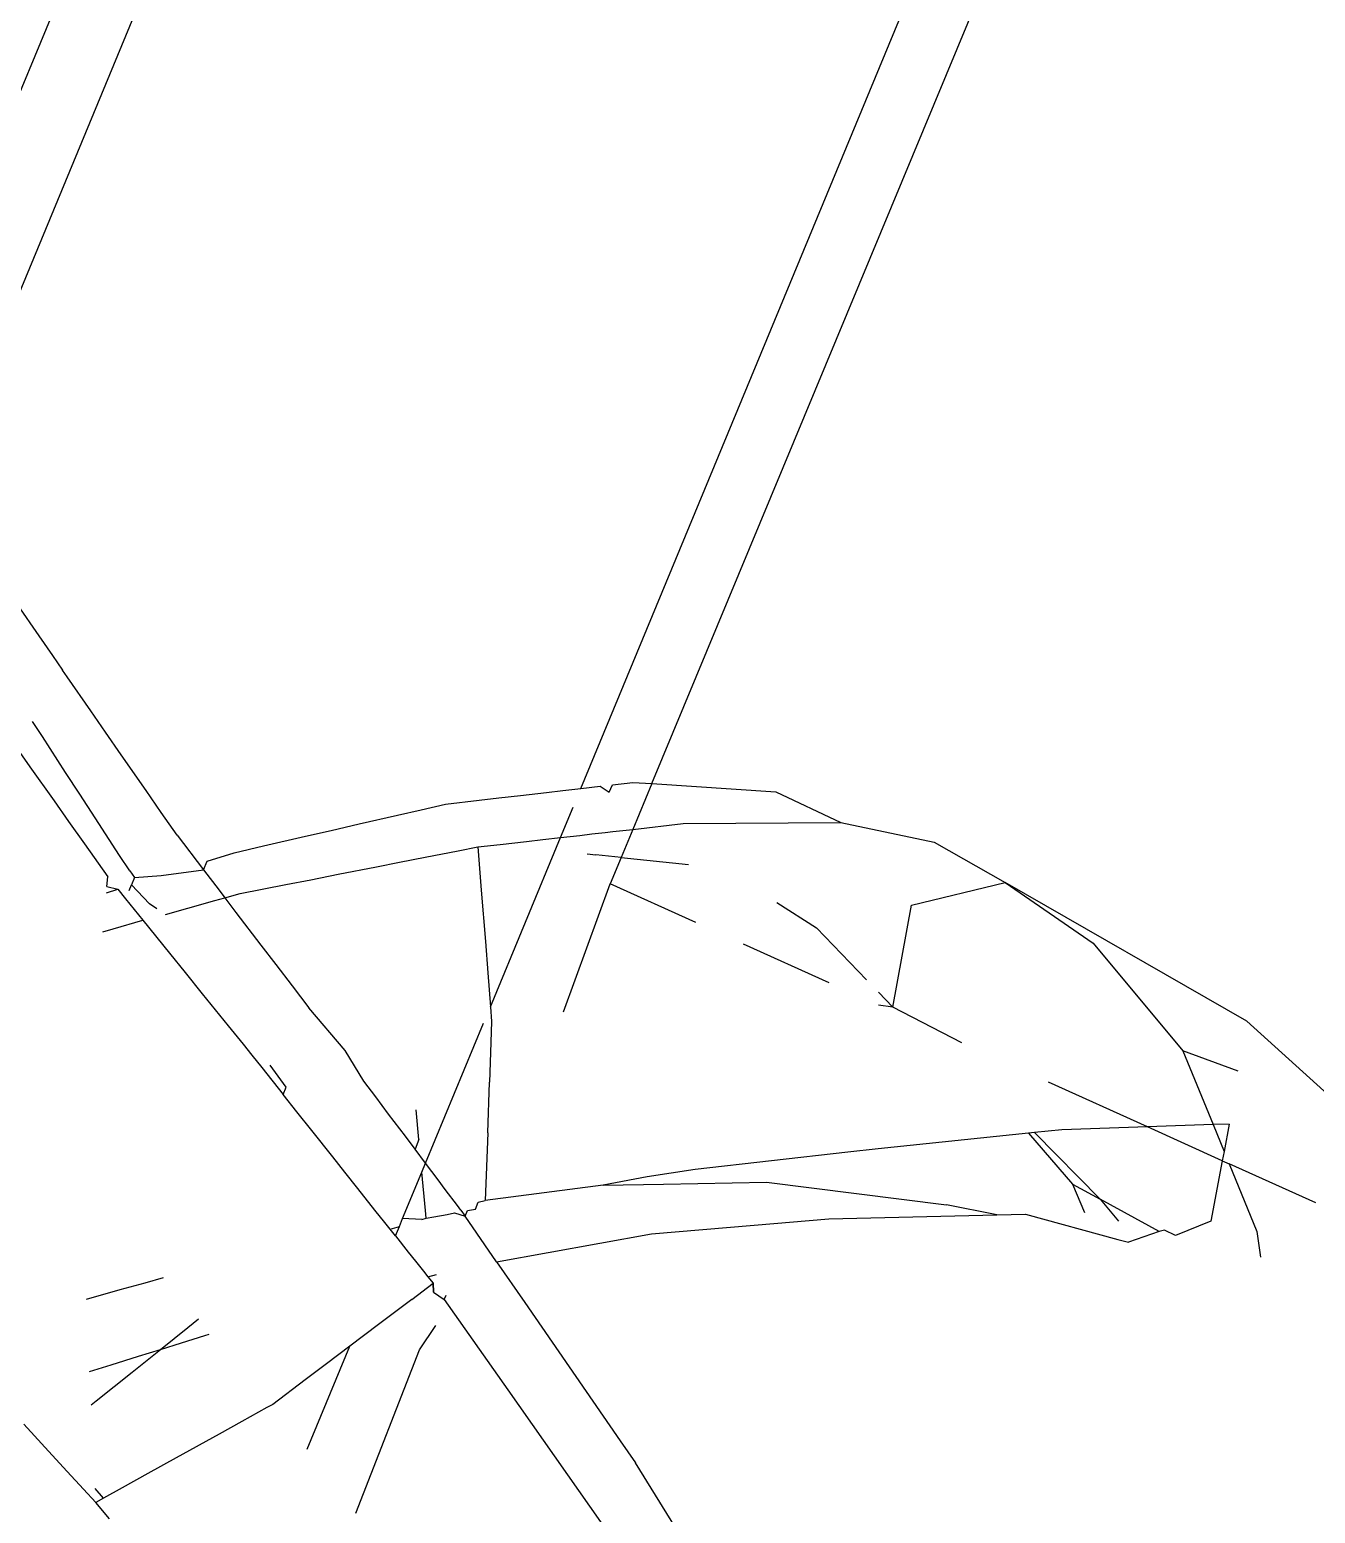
# Model space of a CAD drawing. Header units: inches. Extents: x 3324238 to 135265466, y -1036581 to 20094598.
# Drawn here: x 3354736.3564 to 3354736.6641, y -519081.9426 to -519081.5874 of the extents above; entities that cross this region are included whole.
import ezdxf

# ---------------------------------------------------------------- set-up
doc = ezdxf.new("R2010")
doc.units = ezdxf.units.IN
doc.header["$MEASUREMENT"] = 0
doc.layers.add('FURNITURE', color=32, linetype='Continuous', lineweight=13)

msp = doc.modelspace()

# ---------------------------------------------------------------- linework, layer by layer
for p, q in [((3354737.03281, -519079.96624, 0.00267), (3354736.32128, -519081.68146, 0.00267)), ((3354737.0488, -519079.97255, 0.00267), (3354736.32583, -519081.71829, 0.00267)), ((3354736.48833, -519081.76906, 0.00267), (3354737.20654, -519080.03481, 0.00267)), ((3354736.50528, -519081.76791, 0.00267), (3354737.22238, -519080.04144, 0.00267)), ((3354736.35349, -519081.72504, 0.00267), (3354736.35866, -519081.73257, 0.00267)), ((3354736.35866, -519081.73257, 0.00267), (3354736.36188, -519081.73726, 0.00267)), ((3354736.36188, -519081.73726, 0.00267), (3354736.3643, -519081.74078, 0.00267)), ((3354736.3654, -519081.74236, 0.00267), (3354736.3643, -519081.74078, 0.00267)), ((3354736.37107, -519081.75053, 0.00267), (3354736.3654, -519081.74236, 0.00267)), ((3354736.35948, -519081.75665, 0.00267), (3354736.35712, -519081.75302, 0.00267)), ((3354736.37456, -519081.75556, 0.00267), (3354736.37107, -519081.75053, 0.00267)), ((3354736.36505, -519081.76523, 0.00267), (3354736.35948, -519081.75665, 0.00267)), ((3354736.37837, -519081.76104, 0.00267), (3354736.37456, -519081.75556, 0.00267)), ((3354736.35298, -519081.75889, 0.00267), (3354736.3565, -519081.76386, 0.00267)), ((3354736.3565, -519081.76386, 0.00267), (3354736.36228, -519081.77202, 0.00267)), ((3354736.3843, -519081.76958, 0.00267), (3354736.37837, -519081.76104, 0.00267)), ((3354736.36844, -519081.77044, 0.00267), (3354736.36505, -519081.76523, 0.00267)), ((3354736.37213, -519081.77611, 0.00267), (3354736.36844, -519081.77044, 0.00267)), ((3354736.38792, -519081.77479, 0.00267), (3354736.3843, -519081.76958, 0.00267)), ((3354736.46871, -519081.77135, 0.00267), (3354736.47391, -519081.77074, 0.00267)), ((3354736.47391, -519081.77074, 0.00267), (3354736.48014, -519081.77002, 0.00267)), ((3354736.48014, -519081.77002, 0.00267), (3354736.48405, -519081.76956, 0.00267)), ((3354736.48405, -519081.76956, 0.00267), (3354736.48833, -519081.76906, 0.00267)), ((3354736.48833, -519081.76906, 0.00267), (3354736.49294, -519081.76852, 0.00267)), ((3354736.49294, -519081.76852, 0.00267), (3354736.49512, -519081.76996, 0.00267)), ((3354736.49512, -519081.76996, 0.00267), (3354736.49586, -519081.76818, 0.00267)), ((3354736.49586, -519081.76818, 0.00267), (3354736.50077, -519081.76761, 0.00267)), ((3354736.50528, -519081.76791, 0.00267), (3354736.50075, -519081.77886, 0.00267)), ((3354736.50077, -519081.76761, 0.00267), (3354736.50528, -519081.76791, 0.00267)), ((3354736.50528, -519081.76791, 0.00267), (3354736.53497, -519081.76991, 0.00267)), ((3354736.53497, -519081.76991, 0.00267), (3354736.55049, -519081.77719, 0.00267)), ((3354736.36228, -519081.77202, 0.00267), (3354736.36576, -519081.77695, 0.00267)), ((3354736.44447, -519081.77547, 0.00267), (3354736.45014, -519081.77417, 0.00267)), ((3354736.45014, -519081.77417, 0.00267), (3354736.45594, -519081.77284, 0.00267)), ((3354736.45594, -519081.77284, 0.00267), (3354736.46396, -519081.7719, 0.00267)), ((3354736.46396, -519081.7719, 0.00267), (3354736.46871, -519081.77135, 0.00267)), ((3354736.48346, -519081.78083, 0.00267), (3354736.48646, -519081.77358, 0.00267)), ((3354736.36576, -519081.77695, 0.00267), (3354736.36956, -519081.78231, 0.00267)), ((3354736.37796, -519081.78509, 0.00267), (3354736.37213, -519081.77611, 0.00267)), ((3354736.39171, -519081.78025, 0.00267), (3354736.38792, -519081.77479, 0.00267)), ((3354736.42857, -519081.77913, 0.00267), (3354736.43528, -519081.77758, 0.00267)), ((3354736.43528, -519081.77758, 0.00267), (3354736.44447, -519081.77547, 0.00267)), ((3354736.50075, -519081.77886, 0.00267), (3354736.51284, -519081.77749, 0.00267)), ((3354736.51284, -519081.77749, 0.00267), (3354736.55049, -519081.77719, 0.00267)), ((3354736.55049, -519081.77719, 0.00267), (3354736.5729, -519081.78191, 0.00267)), ((3354736.39171, -519081.78025, 0.00267), (3354736.39804, -519081.78855, 0.00267)), ((3354736.4124, -519081.78284, 0.00267), (3354736.42245, -519081.78053, 0.00267)), ((3354736.42245, -519081.78053, 0.00267), (3354736.42857, -519081.77913, 0.00267)), ((3354736.46669, -519081.82131, 0.00267), (3354736.48346, -519081.78083, 0.00267)), ((3354736.47532, -519081.78176, 0.00267), (3354736.4792, -519081.78131, 0.00267)), ((3354736.4792, -519081.78131, 0.00267), (3354736.48346, -519081.78083, 0.00267)), ((3354736.48346, -519081.78083, 0.00267), (3354736.4881, -519081.7803, 0.00267)), ((3354736.4881, -519081.7803, 0.00267), (3354736.49099, -519081.77997, 0.00267)), ((3354736.49099, -519081.77997, 0.00267), (3354736.49416, -519081.77961, 0.00267)), ((3354736.49416, -519081.77961, 0.00267), (3354736.49594, -519081.77941, 0.00267)), ((3354736.49594, -519081.77941, 0.00267), (3354736.50075, -519081.77886, 0.00267)), ((3354736.50075, -519081.77886, 0.00267), (3354736.49796, -519081.7856, 0.00267)), ((3354736.36956, -519081.78231, 0.00267), (3354736.37513, -519081.79019, 0.00267)), ((3354736.38039, -519081.78882, 0.00267), (3354736.37796, -519081.78509, 0.00267)), ((3354736.39889, -519081.78648, 0.00267), (3354736.40539, -519081.78445, 0.00267)), ((3354736.40539, -519081.78445, 0.00267), (3354736.4124, -519081.78284, 0.00267)), ((3354736.45105, -519081.78556, 0.00267), (3354736.459, -519081.784, 0.00267)), ((3354736.459, -519081.784, 0.00267), (3354736.46369, -519081.78308, 0.00267)), ((3354736.46369, -519081.78308, 0.00267), (3354736.46905, -519081.78247, 0.00267)), ((3354736.46369, -519081.78308, 0.00267), (3354736.46451, -519081.79345, 0.00267)), ((3354736.46905, -519081.78247, 0.00267), (3354736.47532, -519081.78176, 0.00267)), ((3354736.48982, -519081.78475, 0.00267), (3354736.49194, -519081.78497, 0.00267)), ((3354736.49796, -519081.7856, 0.00267), (3354736.49194, -519081.78497, 0.00267)), ((3354736.5729, -519081.78191, 0.00267), (3354736.58981, -519081.79158, 0.00267)), ((3354736.38039, -519081.78882, 0.00267), (3354736.38151, -519081.79037, 0.00267)), ((3354736.38794, -519081.78991, 0.00267), (3354736.39804, -519081.78855, 0.00267)), ((3354736.39804, -519081.78855, 0.00267), (3354736.39889, -519081.78648, 0.00267)), ((3354736.39804, -519081.78855, 0.00267), (3354736.40176, -519081.79343, 0.00267)), ((3354736.43029, -519081.78963, 0.00267), (3354736.43941, -519081.78784, 0.00267)), ((3354736.43941, -519081.78784, 0.00267), (3354736.44497, -519081.78675, 0.00267)), ((3354736.44497, -519081.78675, 0.00267), (3354736.45105, -519081.78556, 0.00267)), ((3354736.49796, -519081.7856, 0.00267), (3354736.49534, -519081.79191, 0.00267)), ((3354736.49796, -519081.7856, 0.00267), (3354736.51409, -519081.78729, 0.00267)), ((3354736.37493, -519081.79252, 0.00267), (3354736.37513, -519081.79019, 0.00267)), ((3354736.38022, -519081.79351, 0.00267), (3354736.38077, -519081.79216, 0.00267)), ((3354736.38151, -519081.79037, 0.00267), (3354736.38077, -519081.79216, 0.00267)), ((3354736.38512, -519081.79671, 0.00267), (3354736.38077, -519081.79216, 0.00267)), ((3354736.38151, -519081.79037, 0.00267), (3354736.38794, -519081.78991, 0.00267)), ((3354736.4068, -519081.79424, 0.00267), (3354736.41772, -519081.7921, 0.00267)), ((3354736.41772, -519081.7921, 0.00267), (3354736.42371, -519081.79092, 0.00267)), ((3354736.42371, -519081.79092, 0.00267), (3354736.43029, -519081.78963, 0.00267)), ((3354736.48416, -519081.82254, 0.00267), (3354736.49534, -519081.79191, 0.00267)), ((3354736.51586, -519081.8012, 0.00267), (3354736.49534, -519081.79191, 0.00267)), ((3354736.56746, -519081.79705, 0.00267), (3354736.58981, -519081.79158, 0.00267)), ((3354736.58981, -519081.79158, 0.00267), (3354736.61094, -519081.80612, 0.00267)), ((3354736.64768, -519081.82476, 0.00267), (3354736.58981, -519081.79158, 0.00267)), ((3354736.37479, -519081.79403, 0.00267), (3354736.37754, -519081.79317, 0.00267)), ((3354736.37493, -519081.79252, 0.00267), (3354736.37754, -519081.79317, 0.00267)), ((3354736.37754, -519081.79317, 0.00267), (3354736.3794, -519081.79549, 0.00267)), ((3354736.3794, -519081.79549, 0.00267), (3354736.38352, -519081.80059, 0.00267)), ((3354736.39429, -519081.79773, 0.00267), (3354736.40073, -519081.79593, 0.00267)), ((3354736.40073, -519081.79593, 0.00267), (3354736.40315, -519081.79526, 0.00267)), ((3354736.40176, -519081.79343, 0.00267), (3354736.40315, -519081.79526, 0.00267)), ((3354736.40315, -519081.79526, 0.00267), (3354736.4068, -519081.79424, 0.00267)), ((3354736.40315, -519081.79526, 0.00267), (3354736.40581, -519081.79874, 0.00267)), ((3354736.46451, -519081.79345, 0.00267), (3354736.46547, -519081.80573, 0.00267)), ((3354736.38691, -519081.79788, 0.00267), (3354736.38512, -519081.79671, 0.00267)), ((3354736.38895, -519081.79921, 0.00267), (3354736.39429, -519081.79773, 0.00267)), ((3354736.40581, -519081.79874, 0.00267), (3354736.41179, -519081.80658, 0.00267)), ((3354736.53524, -519081.79634, 0.00267), (3354736.54468, -519081.80244, 0.00267)), ((3354736.56301, -519081.82143, 0.00267), (3354736.56746, -519081.79705, 0.00267)), ((3354736.37396, -519081.80339, 0.00267), (3354736.37645, -519081.80266, 0.00267)), ((3354736.37645, -519081.80266, 0.00267), (3354736.38352, -519081.80059, 0.00267)), ((3354736.38352, -519081.80059, 0.00267), (3354736.38989, -519081.80849, 0.00267)), ((3354736.54468, -519081.80244, 0.00267), (3354736.55671, -519081.8149, 0.00267)), ((3354736.41179, -519081.80658, 0.00267), (3354736.41535, -519081.81125, 0.00267)), ((3354736.46547, -519081.80573, 0.00267), (3354736.46606, -519081.8132, 0.00267)), ((3354736.54773, -519081.81562, 0.00267), (3354736.52727, -519081.80636, 0.00267)), ((3354736.61094, -519081.80612, 0.00267), (3354736.63234, -519081.83185, 0.00267)), ((3354736.38989, -519081.80849, 0.00267), (3354736.39365, -519081.81315, 0.00267)), ((3354736.39365, -519081.81315, 0.00267), (3354736.39774, -519081.81822, 0.00267)), ((3354736.41535, -519081.81125, 0.00267), (3354736.41923, -519081.81634, 0.00267)), ((3354736.46606, -519081.8132, 0.00267), (3354736.46669, -519081.82131, 0.00267)), ((3354736.41923, -519081.81634, 0.00267), (3354736.42325, -519081.82161, 0.00267)), ((3354736.39774, -519081.81822, 0.00267), (3354736.40391, -519081.82586, 0.00267)), ((3354736.55952, -519081.81781, 0.00267), (3354736.56301, -519081.82143, 0.00267)), ((3354736.43191, -519081.83179, 0.00267), (3354736.42325, -519081.82161, 0.00267)), ((3354736.46669, -519081.82131, 0.00267), (3354736.46697, -519081.82486, 0.00267)), ((3354736.56301, -519081.82143, 0.00267), (3354736.55952, -519081.82095, 0.00267)), ((3354736.57948, -519081.82998, 0.00267), (3354736.56301, -519081.82143, 0.00267)), ((3354736.40391, -519081.82586, 0.00267), (3354736.4075, -519081.83032, 0.00267)), ((3354736.45117, -519081.85878, 0.00267), (3354736.46507, -519081.82523, 0.00267)), ((3354736.46697, -519081.82486, 0.00267), (3354736.46671, -519081.83226, 0.00267)), ((3354736.64768, -519081.82476, 0.00267), (3354736.67111, -519081.84601, 0.00267)), ((3354736.4075, -519081.83032, 0.00267), (3354736.40962, -519081.83295, 0.00267)), ((3354736.40962, -519081.83295, 0.00267), (3354736.41199, -519081.83589, 0.00267)), ((3354736.4364, -519081.83912, 0.00267), (3354736.43191, -519081.83179, 0.00267)), ((3354736.46671, -519081.83226, 0.00267), (3354736.46646, -519081.8394, 0.00267)), ((3354736.64563, -519081.83671, 0.00267), (3354736.63234, -519081.83185, 0.00267)), ((3354736.63234, -519081.83185, 0.00267), (3354736.63958, -519081.84955, 0.00267)), ((3354736.41199, -519081.83589, 0.00267), (3354736.4171, -519081.84233, 0.00267)), ((3354736.41782, -519081.84058, 0.00267), (3354736.41402, -519081.83533, 0.00267)), ((3354736.4171, -519081.84233, 0.00267), (3354736.41782, -519081.84058, 0.00267)), ((3354736.43924, -519081.84289, 0.00267), (3354736.4364, -519081.83912, 0.00267)), ((3354736.46603, -519081.85152, 0.00267), (3354736.46646, -519081.8394, 0.00267)), ((3354736.62388, -519081.85008, 0.00267), (3354736.60018, -519081.83935, 0.00267)), ((3354736.42038, -519081.84647, 0.00267), (3354736.4171, -519081.84233, 0.00267)), ((3354736.44233, -519081.84701, 0.00267), (3354736.43924, -519081.84289, 0.00267)), ((3354736.42396, -519081.85098, 0.00267), (3354736.42038, -519081.84647, 0.00267)), ((3354736.44633, -519081.85233, 0.00267), (3354736.44233, -519081.84701, 0.00267)), ((3354736.44959, -519081.85312, 0.00267), (3354736.44894, -519081.84597, 0.00267)), ((3354736.42896, -519081.85728, 0.00267), (3354736.42396, -519081.85098, 0.00267)), ((3354736.44865, -519081.85542, 0.00267), (3354736.44633, -519081.85233, 0.00267)), ((3354736.46603, -519081.85152, 0.00267), (3354736.46545, -519081.86774, 0.00267)), ((3354736.59547, -519081.85159, 0.00267), (3354736.55947, -519081.85532, 0.00267)), ((3354736.59689, -519081.85144, 0.00267), (3354736.59547, -519081.85159, 0.00267)), ((3354736.59547, -519081.85159, 0.00267), (3354736.60598, -519081.86382, 0.00267)), ((3354736.60339, -519081.85076, 0.00267), (3354736.59689, -519081.85144, 0.00267)), ((3354736.59689, -519081.85144, 0.00267), (3354736.61258, -519081.86739, 0.00267)), ((3354736.62388, -519081.85008, 0.00267), (3354736.60339, -519081.85076, 0.00267)), ((3354736.63958, -519081.84955, 0.00267), (3354736.62388, -519081.85008, 0.00267)), ((3354736.6418, -519081.85818, 0.00267), (3354736.62388, -519081.85008, 0.00267)), ((3354736.64346, -519081.84942, 0.00267), (3354736.63958, -519081.84955, 0.00267)), ((3354736.63958, -519081.84955, 0.00267), (3354736.64222, -519081.85598, 0.00267)), ((3354736.64346, -519081.84942, 0.00267), (3354736.64222, -519081.85598, 0.00267)), ((3354736.44959, -519081.85312, 0.00267), (3354736.44865, -519081.85542, 0.00267)), ((3354736.45117, -519081.85878, 0.00267), (3354736.44865, -519081.85542, 0.00267)), ((3354736.5522, -519081.85615, 0.00267), (3354736.51568, -519081.86032, 0.00267)), ((3354736.55947, -519081.85532, 0.00267), (3354736.5522, -519081.85615, 0.00267)), ((3354736.64222, -519081.85598, 0.00267), (3354736.6418, -519081.85818, 0.00267)), ((3354736.43182, -519081.86089, 0.00267), (3354736.42896, -519081.85728, 0.00267)), ((3354736.4503, -519081.8609, 0.00267), (3354736.45117, -519081.85878, 0.00267)), ((3354736.45416, -519081.86275, 0.00267), (3354736.45117, -519081.85878, 0.00267)), ((3354736.6418, -519081.85818, 0.00267), (3354736.63906, -519081.87268, 0.00267)), ((3354736.6418, -519081.85818, 0.00267), (3354736.64342, -519081.85892, 0.00267)), ((3354736.64342, -519081.85892, 0.00267), (3354736.65004, -519081.87509, 0.00267)), ((3354736.66416, -519081.8683, 0.00267), (3354736.64342, -519081.85892, 0.00267)), ((3354736.43495, -519081.86483, 0.00267), (3354736.43182, -519081.86089, 0.00267)), ((3354736.44568, -519081.87204, 0.00267), (3354736.4503, -519081.8609, 0.00267)), ((3354736.45113, -519081.8701, 0.00267), (3354736.4503, -519081.8609, 0.00267)), ((3354736.45587, -519081.86504, 0.00267), (3354736.45416, -519081.86275, 0.00267)), ((3354736.50418, -519081.86202, 0.00267), (3354736.49366, -519081.86404, 0.00267)), ((3354736.51568, -519081.86032, 0.00267), (3354736.50418, -519081.86202, 0.00267)), ((3354736.50807, -519081.86378, 0.00267), (3354736.53271, -519081.86332, 0.00267)), ((3354736.53271, -519081.86332, 0.00267), (3354736.57583, -519081.86871, 0.00267)), ((3354736.43907, -519081.87002, 0.00267), (3354736.43495, -519081.86483, 0.00267)), ((3354736.4588, -519081.86893, 0.00267), (3354736.45587, -519081.86504, 0.00267)), ((3354736.49366, -519081.86404, 0.00267), (3354736.46545, -519081.86774, 0.00267)), ((3354736.49366, -519081.86404, 0.00267), (3354736.50807, -519081.86378, 0.00267)), ((3354736.60598, -519081.86382, 0.00267), (3354736.60884, -519081.87056, 0.00267)), ((3354736.60598, -519081.86382, 0.00267), (3354736.61258, -519081.86739, 0.00267)), ((3354736.44141, -519081.87297, 0.00267), (3354736.43907, -519081.87002, 0.00267)), ((3354736.4513, -519081.87195, 0.00267), (3354736.45113, -519081.8701, 0.00267)), ((3354736.4596, -519081.87, 0.00267), (3354736.4588, -519081.86893, 0.00267)), ((3354736.4596, -519081.87, 0.00267), (3354736.46061, -519081.87146, 0.00267)), ((3354736.46061, -519081.87146, 0.00267), (3354736.46117, -519081.87011, 0.00267)), ((3354736.46117, -519081.87011, 0.00267), (3354736.46311, -519081.86975, 0.00267)), ((3354736.46311, -519081.86975, 0.00267), (3354736.46379, -519081.8681, 0.00267)), ((3354736.46379, -519081.8681, 0.00267), (3354736.46545, -519081.86774, 0.00267)), ((3354736.58788, -519081.87116, 0.00267), (3354736.57583, -519081.86871, 0.00267)), ((3354736.62668, -519081.87509, 0.00267), (3354736.61258, -519081.86739, 0.00267)), ((3354736.61258, -519081.86739, 0.00267), (3354736.617, -519081.87263, 0.00267)), ((3354736.44268, -519081.87458, 0.00267), (3354736.44141, -519081.87297, 0.00267)), ((3354736.44268, -519081.87458, 0.00267), (3354736.44491, -519081.8739, 0.00267)), ((3354736.44396, -519081.8762, 0.00267), (3354736.44491, -519081.8739, 0.00267)), ((3354736.44491, -519081.8739, 0.00267), (3354736.44568, -519081.87204, 0.00267)), ((3354736.45024, -519081.87227, 0.00267), (3354736.44568, -519081.87204, 0.00267)), ((3354736.45024, -519081.87227, 0.00267), (3354736.4513, -519081.87195, 0.00267)), ((3354736.4513, -519081.87195, 0.00267), (3354736.45316, -519081.8716, 0.00267)), ((3354736.45316, -519081.8716, 0.00267), (3354736.4563, -519081.87102, 0.00267)), ((3354736.4563, -519081.87102, 0.00267), (3354736.45807, -519081.87069, 0.00267)), ((3354736.45807, -519081.87069, 0.00267), (3354736.46061, -519081.87146, 0.00267)), ((3354736.46816, -519081.88239, 0.00267), (3354736.46061, -519081.87146, 0.00267)), ((3354736.50523, -519081.87569, 0.00267), (3354736.5298, -519081.87361, 0.00267)), ((3354736.5298, -519081.87361, 0.00267), (3354736.54768, -519081.8721, 0.00267)), ((3354736.54768, -519081.8721, 0.00267), (3354736.58788, -519081.87116, 0.00267)), ((3354736.58788, -519081.87116, 0.00267), (3354736.59475, -519081.871, 0.00267)), ((3354736.59475, -519081.871, 0.00267), (3354736.61677, -519081.87703, 0.00267)), ((3354736.63906, -519081.87268, 0.00267), (3354736.63061, -519081.87609, 0.00267)), ((3354736.44396, -519081.8762, 0.00267), (3354736.44268, -519081.87458, 0.00267)), ((3354736.44396, -519081.8762, 0.00267), (3354736.44703, -519081.88007, 0.00267)), ((3354736.46816, -519081.88239, 0.00267), (3354736.50523, -519081.87569, 0.00267)), ((3354736.61677, -519081.87703, 0.00267), (3354736.61938, -519081.87768, 0.00267)), ((3354736.62668, -519081.87509, 0.00267), (3354736.61938, -519081.87768, 0.00267)), ((3354736.628, -519081.87484, 0.00267), (3354736.62668, -519081.87509, 0.00267)), ((3354736.63061, -519081.87609, 0.00267), (3354736.628, -519081.87484, 0.00267)), ((3354736.65004, -519081.87509, 0.00267), (3354736.65094, -519081.88126, 0.00267)), ((3354736.44703, -519081.88007, 0.00267), (3354736.44877, -519081.88225, 0.00267)), ((3354736.44877, -519081.88225, 0.00267), (3354736.45066, -519081.88464, 0.00267)), ((3354736.45066, -519081.88464, 0.00267), (3354736.45173, -519081.88599, 0.00267)), ((3354736.46816, -519081.88239, 0.00267), (3354736.47491, -519081.89216, 0.00267)), ((3354736.38399, -519081.88747, 0.00267), (3354736.37803, -519081.88913, 0.00267)), ((3354736.38839, -519081.88624, 0.00267), (3354736.38399, -519081.88747, 0.00267)), ((3354736.44788, -519081.89137, 0.00267), (3354736.45295, -519081.88753, 0.00267)), ((3354736.45173, -519081.88599, 0.00267), (3354736.45376, -519081.88541, 0.00267)), ((3354736.45173, -519081.88599, 0.00267), (3354736.45295, -519081.88753, 0.00267)), ((3354736.4531, -519081.88963, 0.00267), (3354736.45295, -519081.88753, 0.00267)), ((3354736.45295, -519081.88753, 0.00267), (3354736.4531, -519081.88963, 0.00267)), ((3354736.37803, -519081.88913, 0.00267), (3354736.36996, -519081.89138, 0.00267)), ((3354736.44788, -519081.89137, 0.00267), (3354736.4437, -519081.89452, 0.00267)), ((3354736.4531, -519081.88963, 0.00267), (3354736.45566, -519081.89139, 0.00267)), ((3354736.45566, -519081.89139, 0.00267), (3354736.4561, -519081.89033, 0.00267)), ((3354736.45566, -519081.89139, 0.00267), (3354736.47089, -519081.91306, 0.00267)), ((3354736.4437, -519081.89452, 0.00267), (3354736.4399, -519081.8974, 0.00267)), ((3354736.47491, -519081.89216, 0.00267), (3354736.49775, -519081.92522, 0.00267)), ((3354736.38771, -519081.90335, 0.00267), (3354736.39428, -519081.89808, 0.00267)), ((3354736.39428, -519081.89808, 0.00267), (3354736.39685, -519081.89601, 0.00267)), ((3354736.4399, -519081.8974, 0.00267), (3354736.43303, -519081.90258, 0.00267)), ((3354736.44969, -519081.90347, 0.00267), (3354736.45366, -519081.89767, 0.00267)), ((3354736.38771, -519081.90335, 0.00267), (3354736.39277, -519081.90176, 0.00267)), ((3354736.39277, -519081.90176, 0.00267), (3354736.39834, -519081.90001, 0.00267)), ((3354736.39834, -519081.90001, 0.00267), (3354736.39942, -519081.89967, 0.00267)), ((3354736.37593, -519081.90706, 0.00267), (3354736.38251, -519081.90499, 0.00267)), ((3354736.38094, -519081.90879, 0.00267), (3354736.38771, -519081.90335, 0.00267)), ((3354736.38251, -519081.90499, 0.00267), (3354736.38771, -519081.90335, 0.00267)), ((3354736.42281, -519081.92727, 0.00267), (3354736.43303, -519081.90258, 0.00267)), ((3354736.43303, -519081.90258, 0.00267), (3354736.42746, -519081.9068, 0.00267)), ((3354736.43449, -519081.94256, 0.00267), (3354736.44969, -519081.90347, 0.00267)), ((3354736.37079, -519081.90868, 0.00267), (3354736.37593, -519081.90706, 0.00267)), ((3354736.37239, -519081.91566, 0.00267), (3354736.38094, -519081.90879, 0.00267)), ((3354736.42746, -519081.9068, 0.00267), (3354736.42239, -519081.91063, 0.00267)), ((3354736.42239, -519081.91063, 0.00267), (3354736.41461, -519081.91651, 0.00267)), ((3354736.47089, -519081.91306, 0.00267), (3354736.49624, -519081.94915, 0.00267)), ((3354736.37117, -519081.91664, 0.00267), (3354736.37239, -519081.91566, 0.00267)), ((3354736.41461, -519081.91651, 0.00267), (3354736.41323, -519081.91728, 0.00267)), ((3354736.41323, -519081.91728, 0.00267), (3354736.40722, -519081.92061, 0.00267)), ((3354736.36186, -519081.92866, 0.00267), (3354736.35507, -519081.92126, 0.00267)), ((3354736.40175, -519081.92364, 0.00267), (3354736.39152, -519081.92932, 0.00267)), ((3354736.40722, -519081.92061, 0.00267), (3354736.40175, -519081.92364, 0.00267)), ((3354736.49775, -519081.92522, 0.00267), (3354736.50141, -519081.93051, 0.00267)), ((3354736.36544, -519081.93255, 0.00267), (3354736.36186, -519081.92866, 0.00267)), ((3354736.39152, -519081.92932, 0.00267), (3354736.38472, -519081.93309, 0.00267)), ((3354736.51956, -519081.9599, 0.00267), (3354736.50141, -519081.93051, 0.00267)), ((3354736.36934, -519081.9368, 0.00267), (3354736.36544, -519081.93255, 0.00267)), ((3354736.38472, -519081.93309, 0.00267), (3354736.37854, -519081.93652, 0.00267)), ((3354736.37228, -519081.94, 0.00267), (3354736.36934, -519081.9368, 0.00267)), ((3354736.37412, -519081.93897, 0.00267), (3354736.37212, -519081.93664, 0.00267)), ((3354736.37854, -519081.93652, 0.00267), (3354736.37412, -519081.93897, 0.00267)), ((3354736.37412, -519081.93897, 0.00267), (3354736.37228, -519081.94, 0.00267)), ((3354736.37553, -519081.94388, 0.00267), (3354736.37228, -519081.94, 0.00267))]:
    msp.add_line(p, q)
at = {"layer": 'FURNITURE', "lineweight": 30}
msp.add_arc((3354732.75313, -519086.61744, 0.00267), 12.0161, 2.966283, 177.033717, dxfattribs=at)

doc.saveas('drawing.dxf')
